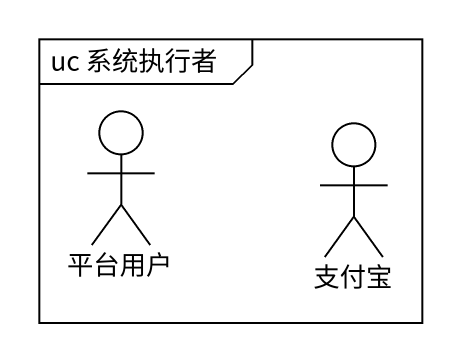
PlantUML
@startuml
mainframe uc 系统执行者
actor 平台用户
actor 支付宝
@enduml
